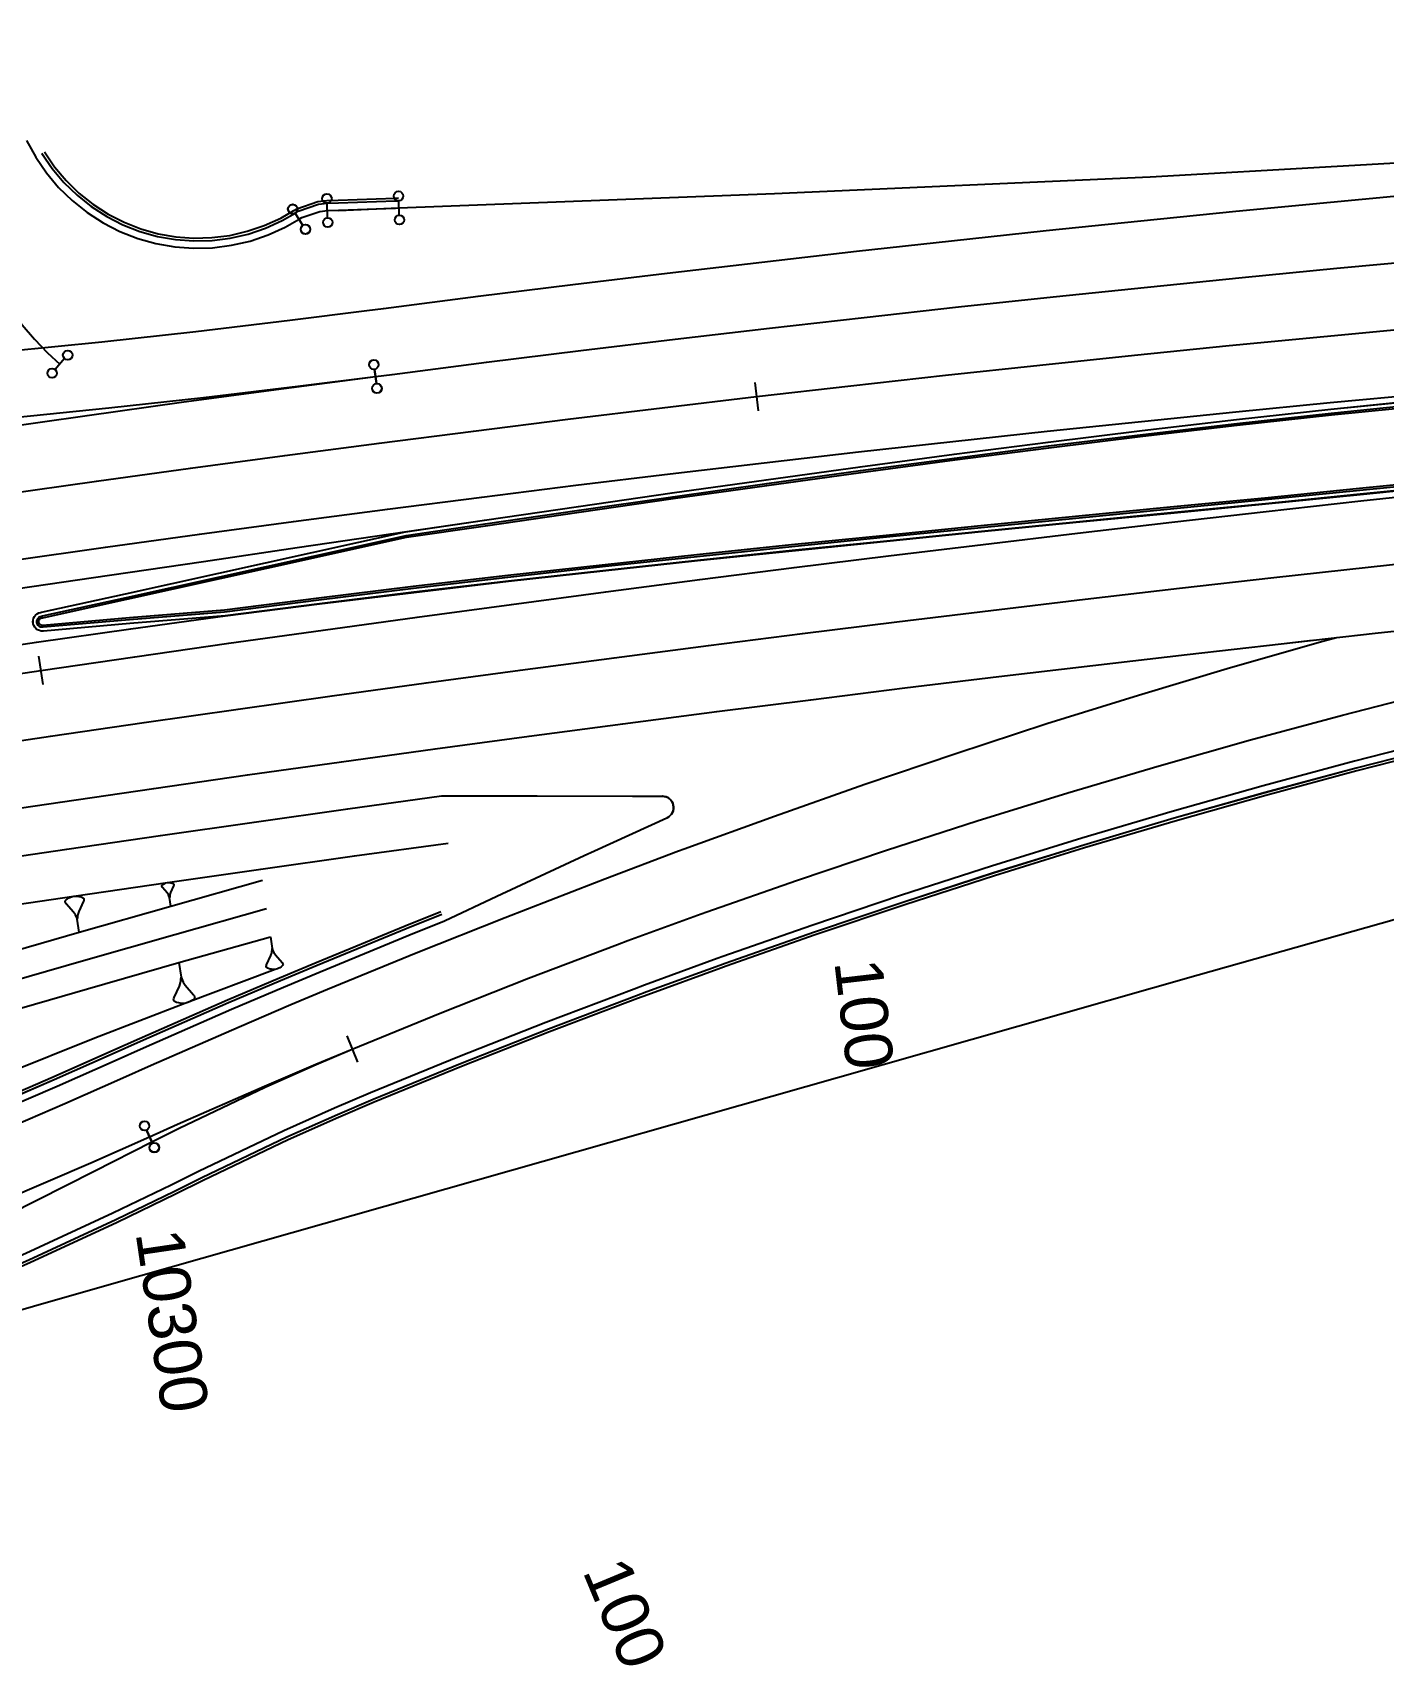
# Model space of a CAD drawing. Extents: x 389565 to 391267, y 804651 to 804848.
# Drawn here: x 390912 to 390983.1, y 804710.4 to 804796.4 of the extents above; entities that cross this region are included whole.
import ezdxf
from ezdxf.enums import TextEntityAlignment as Align

# ---------------------------------------------------------------- set-up
doc = ezdxf.new("R2010")
doc.units = 0
doc.layers.get('0').update_dxf_attribs({"linetype": 'CONTINUOUS'})
doc.styles.add('ARIAL', font='ARIAL.FON')

msp = doc.modelspace()

# ---------------------------------------------------------------- linework, layer by layer
at = {"color": 1}
for p, q in [((390927.5471, 804786.6479), (390927.52, 804787.4073)), ((390931.3135, 804786.7823), (390931.2865, 804787.5417)), ((390926.2489, 804786.2495), (390925.8454, 804786.8933)), ((390925.8454, 804786.8933), (390926.2489, 804786.2495)), ((390913.7155, 804779.2363), (390913.2208, 804778.6596)), ((390930.1116, 804777.9203), (390930.0138, 804778.6738)), ((390930.0138, 804778.6738), (390930.1116, 804777.9203)), ((390918.331, 804737.9565), (390918.0191, 804738.6493)), ((390918.0191, 804738.6493), (390918.331, 804737.9565))]:
    msp.add_line(p, q, dxfattribs=at)
at = {"color": 3}
for p, q in [((390950.017, 804777.9816), (390950.1904, 804776.4917)), ((390912.3482, 804763.5761), (390912.5666, 804762.0921)), ((390928.5504, 804743.6112), (390929.1262, 804742.2262))]:
    msp.add_line(p, q, dxfattribs=at)
at = {"color": 7}
for p, q in [((390918.8204, 804751.4912), (390918.8295, 804751.5188)), ((390918.8222, 804751.4784), (390918.8204, 804751.4912)), ((390918.8406, 804751.4417), (390918.8222, 804751.4784)), ((390918.8295, 804751.5188), (390918.8405, 804751.5335)), ((390918.8405, 804751.5335), (390918.8515, 804751.5482)), ((390918.8572, 804751.4179), (390918.8406, 804751.4417)), ((390918.8515, 804751.5482), (390918.8863, 804751.5794)), ((390919.1091, 804751.1265), (390918.8572, 804751.4179)), ((390918.8863, 804751.5794), (390918.9468, 804751.6144)), ((390918.9468, 804751.6144), (390918.9835, 804751.6328)), ((390918.9835, 804751.6328), (390919.033, 804751.6531)), ((390919.033, 804751.6531), (390919.1211, 804751.6789)), ((390919.1211, 804751.6789), (390919.2128, 804751.6791)), ((390919.2128, 804751.6791), (390919.2661, 804751.6737)), ((390919.2889, 804751.1524), (390919.2524, 804751.0423)), ((390919.2661, 804751.6737), (390919.3065, 804751.6664)), ((390919.448, 804751.5033), (390919.2889, 804751.1524)), ((390919.3065, 804751.6664), (390919.3744, 804751.65)), ((390919.3744, 804751.65), (390919.4166, 804751.6298)), ((390919.4166, 804751.6298), (390919.4313, 804751.6189)), ((390919.4313, 804751.6189), (390919.446, 804751.6079)), ((390919.446, 804751.6079), (390919.4626, 804751.584)), ((390919.4572, 804751.5308), (390919.448, 804751.5033)), ((390919.4645, 804751.5712), (390919.4572, 804751.5308)), ((390919.4626, 804751.584), (390919.4645, 804751.5712)), ((390913.7461, 804750.6741), (390913.7599, 804750.7162)), ((390913.749, 804750.6545), (390913.7461, 804750.6741)), ((390913.7773, 804750.5985), (390913.749, 804750.6545)), ((390913.7599, 804750.7162), (390913.7767, 804750.7387)), ((390913.7767, 804750.7387), (390913.7934, 804750.7612)), ((390913.8026, 804750.5622), (390913.7773, 804750.5985)), ((390913.7934, 804750.7612), (390913.8465, 804750.8091)), ((390914.1886, 804750.1181), (390913.8026, 804750.5622)), ((390913.8465, 804750.8091), (390913.9387, 804750.8627)), ((390913.9387, 804750.8627), (390913.9947, 804750.891)), ((390913.9947, 804750.891), (390914.0703, 804750.9221)), ((390914.0703, 804750.9221), (390914.2047, 804750.962)), ((390914.2047, 804750.962), (390914.3448, 804750.9626)), ((390914.3448, 804750.9626), (390914.4262, 804750.9545)), ((390914.4262, 804750.9545), (390914.4879, 804750.9435)), ((390914.7048, 804750.6949), (390914.4632, 804750.1585)), ((390914.4879, 804750.9435), (390914.5917, 804750.9187)), ((390914.5917, 804750.9187), (390914.6563, 804750.8882)), ((390914.6563, 804750.8882), (390914.6788, 804750.8715)), ((390914.6788, 804750.8715), (390914.7013, 804750.8547)), ((390914.7013, 804750.8547), (390914.7267, 804750.8184)), ((390914.7186, 804750.7371), (390914.7048, 804750.6949)), ((390914.7296, 804750.7988), (390914.7186, 804750.7371)), ((390914.7267, 804750.8184), (390914.7296, 804750.7988)), ((390919.1753, 804751.0311), (390919.1091, 804751.1265)), ((390919.1956, 804750.9816), (390919.1753, 804751.0311)), ((390919.2159, 804750.9321), (390919.1956, 804750.9816)), ((390919.2361, 804750.8826), (390919.2159, 804750.9321)), ((390919.2416, 804750.9358), (390919.2361, 804750.8826)), ((390919.3011, 804750.433), (390919.2361, 804750.8826)), ((390919.247, 804750.989), (390919.2416, 804750.9358)), ((390919.2524, 804751.0423), (390919.247, 804750.989)), ((390914.2901, 804749.9727), (390914.1886, 804750.1181)), ((390914.3213, 804749.8971), (390914.2901, 804749.9727)), ((390914.3525, 804749.8216), (390914.3213, 804749.8971)), ((390914.3836, 804749.746), (390914.3525, 804749.8216)), ((390914.3917, 804749.8274), (390914.3836, 804749.746)), ((390914.4846, 804749.0596), (390914.3836, 804749.746)), ((390914.3997, 804749.9087), (390914.3917, 804749.8274)), ((390914.4078, 804749.99), (390914.3997, 804749.9087)), ((390914.4632, 804750.1585), (390914.4078, 804749.99)), ((390924.5441, 804748.8237), (390924.6318, 804748.2051)), ((390924.3381, 804747.3522), (390924.5582, 804747.8341)), ((390924.5582, 804747.8341), (390924.6088, 804747.9855)), ((390924.6088, 804747.9855), (390924.6165, 804748.0587)), ((390924.6165, 804748.0587), (390924.6241, 804748.1319)), ((390924.6241, 804748.1319), (390924.6318, 804748.2051)), ((390924.6318, 804748.2051), (390924.6595, 804748.1369)), ((390924.6595, 804748.1369), (390924.6872, 804748.0687)), ((390924.6872, 804748.0687), (390924.7149, 804748.0006)), ((390924.7149, 804748.0006), (390924.8056, 804747.8692)), ((390924.8056, 804747.8692), (390925.1511, 804747.4674)), ((390919.7301, 804747.4638), (390919.842, 804746.6894)), ((390924.3152, 804747.2588), (390924.3254, 804747.3143)), ((390924.3177, 804747.2411), (390924.3152, 804747.2588)), ((390924.3404, 804747.2083), (390924.3177, 804747.2411)), ((390924.3254, 804747.3143), (390924.3381, 804747.3522)), ((390924.3606, 804747.1931), (390924.3404, 804747.2083)), ((390924.3808, 804747.1779), (390924.3606, 804747.1931)), ((390924.4388, 804747.1501), (390924.3808, 804747.1779)), ((390924.5322, 804747.1273), (390924.4388, 804747.1501)), ((390924.5877, 804747.1171), (390924.5322, 804747.1273)), ((390924.6609, 804747.1095), (390924.5877, 804747.1171)), ((390924.7872, 804747.1093), (390924.6609, 804747.1095)), ((390924.9084, 804747.1446), (390924.7872, 804747.1093)), ((390924.9766, 804747.1723), (390924.9084, 804747.1446)), ((390925.0271, 804747.1974), (390924.9766, 804747.1723)), ((390925.1104, 804747.2453), (390925.0271, 804747.1974)), ((390925.1584, 804747.2882), (390925.1104, 804747.2453)), ((390925.1511, 804747.4674), (390925.1737, 804747.4346)), ((390925.1736, 804747.3084), (390925.1584, 804747.2882)), ((390925.1888, 804747.3286), (390925.1736, 804747.3084)), ((390925.1737, 804747.4346), (390925.1989, 804747.3841)), ((390925.2014, 804747.3664), (390925.1888, 804747.3286)), ((390925.1989, 804747.3841), (390925.2014, 804747.3664)), ((390919.4769, 804745.6202), (390919.751, 804746.2245)), ((390919.751, 804746.2245), (390919.814, 804746.4143)), ((390919.814, 804746.4143), (390919.8233, 804746.506)), ((390919.8233, 804746.506), (390919.8327, 804746.5977)), ((390919.8327, 804746.5977), (390919.842, 804746.6894)), ((390919.842, 804746.6894), (390919.8769, 804746.6041)), ((390919.8769, 804746.6041), (390919.9118, 804746.5188)), ((390919.9118, 804746.5188), (390919.9467, 804746.4335)), ((390919.9467, 804746.4335), (390920.0608, 804746.2693)), ((390920.0608, 804746.2693), (390920.4948, 804745.7672)), ((390919.4487, 804745.5031), (390919.4612, 804745.5727)), ((390919.4519, 804745.481), (390919.4487, 804745.5031)), ((390919.4804, 804745.44), (390919.4519, 804745.481)), ((390919.4612, 804745.5727), (390919.4769, 804745.6202)), ((390919.5057, 804745.421), (390919.4804, 804745.44)), ((390919.531, 804745.4021), (390919.5057, 804745.421)), ((390919.6038, 804745.3674), (390919.531, 804745.4021)), ((390919.7208, 804745.3392), (390919.6038, 804745.3674)), ((390919.7904, 804745.3266), (390919.7208, 804745.3392)), ((390919.8821, 804745.3173), (390919.7904, 804745.3266)), ((390920.0402, 804745.3176), (390919.8821, 804745.3173)), ((390920.1919, 804745.3621), (390920.0402, 804745.3176)), ((390920.2772, 804745.397), (390920.1919, 804745.3621)), ((390920.3404, 804745.4287), (390920.2772, 804745.397)), ((390920.4446, 804745.4889), (390920.3404, 804745.4287)), ((390920.5046, 804745.5428), (390920.4446, 804745.4889)), ((390920.4948, 804745.7672), (390920.5233, 804745.7262)), ((390920.5235, 804745.5681), (390920.5046, 804745.5428)), ((390920.5233, 804745.7262), (390920.555, 804745.663)), ((390920.5425, 804745.5934), (390920.5235, 804745.5681)), ((390920.5582, 804745.6409), (390920.5425, 804745.5934)), ((390920.555, 804745.663), (390920.5582, 804745.6409))]:
    msp.add_line(p, q, dxfattribs=at)
at = {"color": 3, "linetype": 'CONTINUOUS'}
for points in [[(390904.333, 804796.385), (390904.832, 804795.5185), (390905.2826, 804794.626), (390905.6835, 804793.71), (390905.6851, 804793.7059), (390906.0588, 804792.7831), (390906.4342, 804791.8562), (390906.8096, 804790.9293), (390907.1849, 804790.0024), (390907.5603, 804789.0756), (390907.9356, 804788.1487), (390908.311, 804787.2218), (390908.6864, 804786.2949), (390909.0617, 804785.3681), (390909.3312, 804784.7027), (390909.4395, 804784.4422), (390909.8626, 804783.5363), (390910.3451, 804782.6606), (390910.8755, 804781.8325), (390910.8848, 804781.819), (390911.4795, 804781.0152), (390912.1263, 804780.2528), (390912.8225, 804779.5352), (390913.4681, 804778.948)], [(390911.7201, 804790.7178), (390912.1971, 804789.8394), (390912.7594, 804789.0129), (390913.4013, 804788.2468), (390914.1166, 804787.5485), (390914.898, 804786.9251), (390915.7377, 804786.3829), (390916.6274, 804785.9272), (390917.5581, 804785.5626), (390918.5205, 804785.2927), (390919.5051, 804785.1202), (390920.502, 804785.047), (390921.5013, 804785.0736), (390922.4928, 804785.1998), (390923.4669, 804785.4244), (390924.4136, 804785.7451), (390925.3236, 804786.1587), (390926.0471, 804786.5714), (390926.1909, 804786.656), (390927.1301, 804786.9858), (390927.5336, 804787.0276), (390928.1272, 804787.0488), (390929.1266, 804787.0844), (390930.1259, 804787.1201), (390931.1253, 804787.1558), (390931.3, 804787.162)], [(390900, 804775.1684), (390901.1093, 804775.2532), (390906.0914, 804775.676), (390911.0698, 804776.1402), (390916.0441, 804776.6459), (390921.0141, 804777.193), (390925.9793, 804777.7816), (390930.0627, 804778.2971), (390930.9396, 804778.4106), (390935.8995, 804779.0426), (390940.8614, 804779.6582), (390945.8254, 804780.2573), (390950.7913, 804780.8399), (390955.7592, 804781.4059), (390960.7289, 804781.9555), (390965.7004, 804782.4884), (390970.6737, 804783.0049), (390975.6486, 804783.5048), (390980.6252, 804783.9882), (390985.6033, 804784.455), (390990.583, 804784.9053), (390995.5642, 804785.339), (391000, 804785.7103)], [(390900, 804770.5479), (390900.5444, 804770.6306), (390905.4901, 804771.3655), (390910.4382, 804772.0839), (390915.3887, 804772.7858), (390920.3415, 804773.4712), (390925.2965, 804774.1401), (390930.2538, 804774.7925), (390935.2132, 804775.4283), (390940.1747, 804776.0477), (390945.1382, 804776.6504), (390950.1037, 804777.2366), (390955.0712, 804777.8063), (390960.0405, 804778.3594), (390965.0116, 804778.8959), (390969.9845, 804779.4159), (390974.9591, 804779.9193), (390979.9353, 804780.4061), (390984.9132, 804780.8763), (390989.8925, 804781.3299), (390994.8734, 804781.7669), (390999.8557, 804782.1873), (391000, 804782.199)], [(390900, 804760.9568), (390902.5678, 804761.352), (390907.5116, 804762.0995), (390912.4574, 804762.8341), (390917.405, 804763.5556), (390922.3546, 804764.2641), (390927.306, 804764.9596), (390932.2592, 804765.642), (390937.2142, 804766.3114), (390942.1709, 804766.9678), (390947.1294, 804767.6111), (390952.0895, 804768.2413), (390957.0512, 804768.8585), (390962.0146, 804769.4627), (390966.9795, 804770.0538), (390971.946, 804770.6318), (390976.914, 804771.1967), (390981.8834, 804771.7486), (390986.8543, 804772.2874), (390991.8266, 804772.8131), (390996.8003, 804773.3257), (391000, 804773.647)], [(390912.5975, 804764.9021), (390912.5845, 804764.9011), (390912.4847, 804764.9047), (390912.3876, 804764.928), (390912.2971, 804764.9701), (390912.2168, 804765.0294), (390912.1498, 804765.1035), (390912.0989, 804765.1894), (390912.0661, 804765.2836), (390912.0527, 804765.3826), (390912.0592, 804765.4822), (390912.0853, 804765.5785), (390912.1301, 804765.6678), (390912.1917, 804765.7463), (390912.2677, 804765.8111), (390912.355, 804765.8595), (390912.4456, 804765.8885)], [(390900, 804730.7349), (390901.2247, 804731.2006), (390905.8723, 804733.0444), (390910.4931, 804734.9544), (390915.0861, 804736.9301), (390918.1751, 804738.3029), (390919.6534, 804738.9649), (390924.2335, 804740.9705), (390926.9332, 804742.1209), (390928.8383, 804742.9187), (390933.4671, 804744.8092), (390938.1191, 804746.6417), (390942.7937, 804748.4158), (390943.34, 804748.6188), (390947.1979, 804750.0266), (390947.4902, 804750.1314), (390952.2077, 804751.7882), (390956.9455, 804753.3859), (390961.7029, 804754.9242), (390966.4792, 804756.403), (390971.2736, 804757.8219), (390976.0854, 804759.1808), (390980.9138, 804760.4794), (390985.758, 804761.7176)], [(390945.3849, 804755.0734), (390945.4037, 804755.0822), (390945.4895, 804755.1335), (390945.5655, 804755.1983), (390945.6297, 804755.2748), (390945.6804, 804755.3609), (390945.716, 804755.4542), (390945.7357, 804755.5521), (390945.7389, 804755.6519), (390945.7255, 804755.7509), (390945.6958, 804755.8463), (390945.6507, 804755.9354), (390945.5915, 804756.0158), (390945.5197, 804756.0853), (390945.4374, 804756.1419), (390945.3469, 804756.1841), (390945.2506, 804756.2107), (390945.1512, 804756.2209), (390945.142, 804756.221)]]:
    msp.add_lwpolyline(points, dxfattribs=at)
at = {"color": 1, "linetype": 'CONTINUOUS'}
for points in [[(390912.5216, 804790.0372), (390913.0625, 804789.2421), (390913.68, 804788.5051), (390914.3681, 804787.8333), (390915.1198, 804787.2336), (390915.9276, 804786.712), (390916.7835, 804786.2736), (390917.6788, 804785.9229), (390918.6047, 804785.6632), (390919.5519, 804785.4974), (390920.5109, 804785.4269), (390921.4722, 804785.4525), (390922.4261, 804785.5739), (390923.3631, 804785.79), (390924.2738, 804786.0985), (390925.1493, 804786.4964), (390925.8453, 804786.8933), (390926.0073, 804786.9887), (390927.0654, 804787.3602), (390927.52, 804787.4074), (390928.1136, 804787.4285), (390929.113, 804787.4642), (390930.1124, 804787.4999), (390931.1117, 804787.5355), (390931.2864, 804787.5418)], [(390986.8209, 804772.6001), (390981.845, 804772.099), (390976.868, 804771.6059), (390971.8902, 804771.1171), (390966.9118, 804770.6291), (390961.9333, 804770.1385), (390956.9549, 804769.6417), (390951.9771, 804769.1353), (390947.0004, 804768.6157), (390942.0252, 804768.0796), (390937.0521, 804767.5233), (390932.0817, 804766.9434), (390927.1144, 804766.3366), (390922.1511, 804765.6992), (390917.1531, 804765.3), (390912.5974, 804764.9031), (390912.5844, 804764.9021), (390912.4848, 804764.9057), (390912.3879, 804764.9289), (390912.2976, 804764.971), (390912.2175, 804765.0302), (390912.1506, 804765.1041), (390912.0998, 804765.1898), (390912.0671, 804765.2839), (390912.0537, 804765.3826), (390912.0601, 804765.482), (390912.0862, 804765.5782), (390912.1309, 804765.6672), (390912.1924, 804765.7456), (390912.2682, 804765.8103), (390912.3554, 804765.8585), (390912.4458, 804765.8876), (390912.5071, 804765.901), (390916.9261, 804766.8706), (390921.8313, 804767.9549), (390926.7379, 804769.0435), (390931.6465, 804770.1327), (390935.806, 804770.743), (390940.7395, 804771.461), (390945.6748, 804772.1695), (390950.6125, 804772.8651), (390955.5528, 804773.5443), (390960.496, 804774.2036), (390965.4426, 804774.8395), (390970.3927, 804775.4484), (390975.3464, 804776.0268), (390980.304, 804776.5712), (390985.2656, 804777.0781)], [(390986.4537, 804758.9229), (390981.6444, 804757.6936), (390976.8508, 804756.4043), (390972.0737, 804755.0552), (390967.3138, 804753.6465), (390962.5719, 804752.1784), (390957.8487, 804750.6512), (390953.145, 804749.065), (390948.4614, 804747.4202), (390948.1713, 804747.3161), (390944.3412, 804745.9184), (390943.7988, 804745.7169), (390939.1579, 804743.9555), (390934.5393, 804742.1362), (390929.9451, 804740.2599), (390928.0599, 804739.4592), (390925.4034, 804738.2746), (390920.9289, 804736.1364), (390919.4872, 804735.4206), (390916.4138, 804733.932), (390911.8274, 804731.8154), (390907.2089, 804729.772), (390902.573, 804727.7685), (390900, 804726.6608)], [(390933.5434, 804756.2292), (390938.562, 804756.2345), (390943.5789, 804756.2263), (390945.142, 804756.221), (390945.1512, 804756.2209), (390945.2506, 804756.2107), (390945.3469, 804756.1841), (390945.4374, 804756.1419), (390945.5197, 804756.0853), (390945.5915, 804756.0158), (390945.6507, 804755.9354), (390945.6958, 804755.8463), (390945.7255, 804755.7509), (390945.7389, 804755.6519), (390945.7357, 804755.5521), (390945.716, 804755.4542), (390945.6804, 804755.3609), (390945.6297, 804755.2748), (390945.5655, 804755.1983), (390945.4895, 804755.1335), (390945.4037, 804755.0822), (390945.3849, 804755.0734)], [(390933.7014, 804749.6562), (390936.4482, 804750.9625), (390941.0474, 804753.1051), (390941.5853, 804753.3519), (390945.3849, 804755.0734), (390945.4037, 804755.0822), (390945.4895, 804755.1335), (390945.5655, 804755.1983), (390945.6297, 804755.2748), (390945.6804, 804755.3609), (390945.716, 804755.4542), (390945.7357, 804755.5521), (390945.7389, 804755.6519), (390945.7255, 804755.7509), (390945.6958, 804755.8463), (390945.6507, 804755.9354), (390945.5915, 804756.0158), (390945.5197, 804756.0853), (390945.4374, 804756.1419), (390945.3469, 804756.1841), (390945.2506, 804756.2107), (390945.1512, 804756.2209), (390945.142, 804756.221)], [(390900, 804748.8155), (390904.3776, 804749.4892), (390909.2901, 804750.2321), (390914.2047, 804750.962), (390919.1211, 804751.6789), (390924.0394, 804752.3829), (390928.9595, 804753.074), (390933.8814, 804753.7522)], [(390900, 804735.857), (390904.078, 804737.4748), (390908.6357, 804739.3587), (390913.166, 804741.3075), (390916.2127, 804742.6616), (390917.7087, 804743.3314), (390922.3435, 804745.361), (390925.0755, 804746.5252), (390927.0033, 804747.3325), (390931.6843, 804749.2535), (390933.5617, 804750.0096)], [(390900, 804741.8065), (390900.5278, 804741.9005), (390905.3203, 804743.3099), (390910.1182, 804744.7069), (390914.9214, 804746.0916), (390919.7301, 804747.4638), (390924.5441, 804748.8237)]]:
    msp.add_lwpolyline(points, dxfattribs=at)
at = {"color": 7, "linetype": 'CONTINUOUS'}
for points in [[(390912.5224, 804790.0377), (390913.0633, 804789.2427), (390913.6808, 804788.5057), (390914.3688, 804787.8341), (390915.1204, 804787.2345), (390915.9281, 804786.7129), (390916.7839, 804786.2745), (390917.6792, 804785.9238), (390918.6049, 804785.6642), (390919.552, 804785.4984), (390920.5109, 804785.4279), (390921.4721, 804785.4535), (390922.4259, 804785.5749), (390923.3628, 804785.7909), (390924.2735, 804786.0994), (390925.1488, 804786.4973), (390925.8448, 804786.8942), (390926.0068, 804786.9896), (390927.0652, 804787.3612), (390927.52, 804787.4084), (390928.1136, 804787.4295), (390929.113, 804787.4652), (390930.1123, 804787.5009), (390931.1117, 804787.5365), (390931.2864, 804787.5428)], [(390912.6505, 804790.1158), (390913.1829, 804789.3332), (390913.7908, 804788.6077), (390914.4681, 804787.9465), (390915.208, 804787.3562), (390916.0031, 804786.8428), (390916.8455, 804786.4113), (390917.7268, 804786.066), (390918.6382, 804785.8105), (390919.5705, 804785.6472), (390920.5144, 804785.5778), (390921.4606, 804785.603), (390922.3995, 804785.7225), (390923.3218, 804785.9352), (390924.2183, 804786.2389), (390925.08, 804786.6306), (390925.7651, 804787.0213), (390925.9343, 804787.1209), (390927.0397, 804787.509), (390927.5146, 804787.5583), (390928.1083, 804787.5794), (390929.1076, 804787.6151), (390930.107, 804787.6508), (390931.1064, 804787.6864), (390931.2811, 804787.6927)], [(390900, 804778.6786), (390900.8279, 804778.7419), (390905.781, 804779.1622), (390910.7303, 804779.6237), (390915.6756, 804780.1264), (390920.6166, 804780.6704), (390925.5529, 804781.2555), (390929.6124, 804781.768), (390930.4914, 804781.8817), (390935.4628, 804782.5153), (390940.4363, 804783.1323), (390945.4118, 804783.7328), (390950.3893, 804784.3167), (390955.3687, 804784.8841), (390960.35, 804785.4349), (390965.3331, 804785.9691), (390970.3179, 804786.4868), (390975.3045, 804786.9879), (390980.2926, 804787.4724), (390985.2824, 804787.9403), (390990.2736, 804788.3916), (390995.2664, 804788.8263), (391000, 804789.2226)], [(390900, 804775.1684), (390901.1093, 804775.2532), (390906.0914, 804775.676), (390911.0698, 804776.1402), (390916.0441, 804776.6459), (390921.0141, 804777.193), (390925.9793, 804777.7816), (390930.0627, 804778.2971), (390930.9396, 804778.4106), (390935.8995, 804779.0426), (390940.8614, 804779.6582), (390945.8254, 804780.2573), (390950.7913, 804780.8399), (390955.7592, 804781.4059), (390960.7289, 804781.9555), (390965.7004, 804782.4884), (390970.6737, 804783.0049), (390975.6486, 804783.5048), (390980.6252, 804783.9882), (390985.6033, 804784.455), (390990.583, 804784.9053), (390995.5642, 804785.339), (391000, 804785.7103)], [(390900, 804770.5479), (390900.5444, 804770.6306), (390905.4901, 804771.3655), (390910.4382, 804772.0839), (390915.3887, 804772.7858), (390920.3415, 804773.4712), (390925.2965, 804774.1401), (390930.2538, 804774.7925), (390935.2132, 804775.4283), (390940.1747, 804776.0477), (390945.1382, 804776.6504), (390950.1037, 804777.2366), (390955.0712, 804777.8063), (390960.0405, 804778.3594), (390965.0116, 804778.8959), (390969.9845, 804779.4159), (390974.9591, 804779.9193), (390979.9353, 804780.4061), (390984.9132, 804780.8763), (390989.8925, 804781.3299), (390994.8734, 804781.7669), (390999.8557, 804782.1873), (391000, 804782.199)], [(390900, 804767.0077), (390901.0646, 804767.1695), (390905.9987, 804767.9027), (390910.9353, 804768.6194), (390915.8742, 804769.3197), (390920.8155, 804770.0035), (390925.759, 804770.6708), (390930.7047, 804771.3217), (390935.6525, 804771.956), (390940.6024, 804772.5739), (390945.5544, 804773.1752), (390950.5083, 804773.7601), (390955.4641, 804774.3284), (390960.4219, 804774.8803), (390965.3814, 804775.4155), (390970.3427, 804775.9343), (390975.3056, 804776.4365), (390980.2703, 804776.9222), (390985.2365, 804777.3913), (390990.2043, 804777.8438), (390995.1735, 804778.2798), (391000, 804778.6871)], [(390900, 804774.088), (390900.0242, 804774.0917), (390904.9814, 804774.8283), (390909.9411, 804775.5484), (390914.9031, 804776.252), (390919.8675, 804776.939), (390924.8341, 804777.6094), (390929.8029, 804778.2633)], [(390986.8006, 804772.799), (390981.8251, 804772.2981), (390976.8484, 804771.8049), (390971.8707, 804771.3161), (390966.8923, 804770.8282), (390961.9135, 804770.3375), (390956.9348, 804769.8407), (390951.9566, 804769.3342), (390946.9793, 804768.8146), (390942.0034, 804768.2784), (390937.0294, 804767.722), (390932.0579, 804767.142), (390927.0896, 804766.535), (390922.1304, 804765.8981), (390917.1364, 804765.4993), (390912.582, 804765.1025), (390912.5716, 804765.1017), (390912.5119, 804765.1038), (390912.4538, 804765.1178), (390912.3997, 804765.143), (390912.3517, 804765.1784), (390912.3117, 804765.2227), (390912.2812, 804765.2741), (390912.2616, 804765.3304), (390912.2536, 804765.3896), (390912.2574, 804765.4492), (390912.2731, 804765.5068), (390912.2998, 804765.5602), (390912.3367, 804765.6071), (390912.3821, 804765.6459), (390912.4343, 804765.6748), (390912.4959, 804765.6939), (390912.5498, 804765.7056), (390916.9692, 804766.6753), (390921.8746, 804767.7596), (390926.7813, 804768.8482), (390931.6821, 804769.9359), (390935.8349, 804770.5451), (390940.7681, 804771.263), (390945.703, 804771.9715), (390950.64, 804772.6671), (390955.5796, 804773.3462), (390960.522, 804774.0053), (390965.4676, 804774.641), (390970.4165, 804775.2498), (390975.3689, 804775.828), (390980.3251, 804776.3723), (390985.2851, 804776.8791)], [(390986.7905, 804772.8985), (390981.8152, 804772.3976), (390976.8386, 804771.9044), (390971.8609, 804771.4156), (390966.8825, 804770.9277), (390961.9037, 804770.437), (390956.9248, 804769.9402), (390951.9463, 804769.4337), (390946.9687, 804768.9141), (390941.9925, 804768.3778), (390937.0181, 804767.8213), (390932.0461, 804767.2413), (390927.0771, 804766.6342), (390922.1201, 804765.9976), (390917.1281, 804765.599), (390912.5742, 804765.2022), (390912.5651, 804765.2015), (390912.5254, 804765.2029), (390912.4868, 804765.2122), (390912.4508, 804765.229), (390912.4188, 804765.2525), (390912.3922, 804765.282), (390912.3719, 804765.3162), (390912.3588, 804765.3537), (390912.3535, 804765.3931), (390912.3561, 804765.4328), (390912.3665, 804765.4711), (390912.3843, 804765.5066), (390912.4088, 804765.5379), (390912.4391, 804765.5637), (390912.4738, 804765.5829), (390912.521, 804765.5971), (390912.5712, 804765.6079), (390916.9907, 804766.5776), (390921.8962, 804767.662), (390926.8029, 804768.7506), (390931.6999, 804769.8375), (390935.8494, 804770.4462), (390940.7824, 804771.1641), (390945.7171, 804771.8725), (390950.6538, 804772.568), (390955.593, 804773.2471), (390960.535, 804773.9062), (390965.48, 804774.5418), (390970.4284, 804775.1505), (390975.3802, 804775.7287), (390980.3357, 804776.2729), (390985.2948, 804776.7796)], [(390900, 804760.9568), (390902.5678, 804761.352), (390907.5116, 804762.0995), (390912.4574, 804762.8341), (390917.405, 804763.5556), (390922.3546, 804764.2641), (390927.306, 804764.9596), (390932.2592, 804765.642), (390937.2142, 804766.3114), (390942.1709, 804766.9678), (390947.1294, 804767.6111), (390952.0895, 804768.2413), (390957.0512, 804768.8585), (390962.0146, 804769.4627), (390966.9795, 804770.0538), (390971.946, 804770.6318), (390976.914, 804771.1967), (390981.8834, 804771.7486), (390986.8543, 804772.2874), (390991.8266, 804772.8131), (390996.8003, 804773.3257), (391000, 804773.647)], [(390900, 804757.4156), (390903.0957, 804757.892), (390908.0304, 804758.6382), (390912.967, 804759.3714), (390917.9056, 804760.0916), (390922.846, 804760.7988), (390927.7883, 804761.4929), (390932.7323, 804762.1741), (390937.6782, 804762.8423), (390942.6258, 804763.4974), (390947.5751, 804764.1396), (390952.5261, 804764.7687), (390957.4787, 804765.3847), (390962.4329, 804765.9878), (390967.3887, 804766.5778), (390972.346, 804767.1547), (390977.3049, 804767.7186), (390982.2652, 804768.2695), (390987.2269, 804768.8073), (390992.19, 804769.332), (390997.1545, 804769.8437), (391000, 804770.1294)], [(390972.7461, 804763.6776), (390977.6958, 804764.2405), (390982.6469, 804764.7903), (390987.5995, 804765.3271), (390992.5534, 804765.8509), (390997.5088, 804766.3616), (391000, 804766.6118)], [(390928.8383, 804742.9187), (390933.4671, 804744.8092), (390938.1191, 804746.6418), (390942.7937, 804748.4159), (390943.34, 804748.6189), (390947.1979, 804750.0267), (390947.4901, 804750.1315), (390952.2076, 804751.7882), (390956.9455, 804753.3859), (390961.7029, 804754.9242), (390966.4792, 804756.4029), (390971.2736, 804757.8219), (390976.0854, 804759.1807), (390980.9138, 804760.4794), (390985.758, 804761.7176), (390990.6173, 804762.8951), (390994.5538, 804763.802), (390995.4908, 804764.0129), (391000, 804765.0279)], [(390900, 804734.3725), (390904.596, 804736.1958), (390909.1719, 804738.0872), (390913.7203, 804740.0437), (390916.7792, 804741.4032), (390918.2701, 804742.0708), (390922.8891, 804744.0935), (390925.6118, 804745.2536), (390927.5331, 804746.0582), (390932.1981, 804747.9727), (390936.881, 804749.8433), (390941.5826, 804751.6682), (390942.1318, 804751.8778), (390946.0094, 804753.3363), (390946.303, 804753.4452), (390951.0428, 804755.1724), (390955.8022, 804756.8477), (390960.5812, 804758.4688), (390965.3799, 804760.0338), (390970.1984, 804761.5403), (390975.0364, 804762.9862), (390979.8936, 804764.3692), (390980.6004, 804764.5647)], [(390900, 804753.8744), (390903.6235, 804754.4321), (390908.5491, 804755.1768), (390913.4766, 804755.9087), (390918.4061, 804756.6275), (390923.3374, 804757.3334), (390928.2705, 804758.0263), (390933.2055, 804758.7063), (390938.1422, 804759.3732), (390943.0807, 804760.0271), (390948.0209, 804760.6681), (390952.9627, 804761.296), (390957.9062, 804761.9109), (390962.8513, 804762.5129), (390967.7979, 804763.1018), (390972.7461, 804763.6776), (390977.6958, 804764.2405), (390979.346, 804764.4252)], [(390986.454, 804758.9219), (390981.6446, 804757.6927), (390976.851, 804756.4034), (390972.0739, 804755.0543), (390967.3141, 804753.6456), (390962.5722, 804752.1775), (390957.849, 804750.6502), (390953.1453, 804749.0641), (390948.4618, 804747.4192), (390948.1716, 804747.3152), (390944.3415, 804745.9175), (390943.7992, 804745.716), (390939.1582, 804743.9546), (390934.5397, 804742.1353), (390929.9455, 804740.259), (390928.0603, 804739.4583), (390925.4038, 804738.2736), (390920.9294, 804736.1355), (390919.4876, 804735.4197), (390916.4142, 804733.9311), (390911.8278, 804731.8145), (390907.2093, 804729.7711), (390902.5734, 804727.7675), (390900, 804726.6597)], [(390986.4902, 804758.7764), (390981.6827, 804757.5476), (390976.8909, 804756.2588), (390972.1156, 804754.9102), (390967.3575, 804753.502), (390962.6174, 804752.0345), (390957.896, 804750.5078), (390953.1941, 804748.9222), (390948.5124, 804747.278), (390948.2223, 804747.174), (390944.3937, 804745.7769), (390943.8515, 804745.5754), (390939.2123, 804743.8147), (390934.5955, 804741.9961), (390930.0036, 804740.1207), (390928.12, 804739.3207), (390925.4662, 804738.1372), (390920.9956, 804736.001), (390919.5539, 804735.2852), (390916.4786, 804733.7956), (390911.8896, 804731.6778), (390907.2694, 804729.6336), (390902.6328, 804727.6298), (390900, 804726.4964)], [(390900, 804744.8529), (390900.0675, 804744.865), (390904.8678, 804746.2756), (390909.6735, 804747.6738), (390914.4846, 804749.0596), (390919.3011, 804750.433), (390924.1229, 804751.794)], [(390900, 804743.3297), (390900.2977, 804743.3827), (390905.094, 804744.7927), (390909.8958, 804746.1903), (390914.703, 804747.5756), (390919.5156, 804748.9484), (390924.3335, 804750.3088)], [(390900, 804736.0195), (390904.0213, 804737.6148), (390908.577, 804739.4978), (390913.1053, 804741.4458), (390916.1507, 804742.7992), (390917.6472, 804743.4694), (390922.2838, 804745.4997), (390925.0168, 804746.6643), (390926.9454, 804747.4719), (390931.6281, 804749.3936), (390933.5062, 804750.15)], [(390900, 804735.8581), (390904.0776, 804737.4758), (390908.6353, 804739.3596), (390913.1656, 804741.3084), (390916.2123, 804742.6625), (390917.7083, 804743.3324), (390922.3431, 804745.3619), (390925.0751, 804746.5261), (390927.003, 804747.3334), (390931.6839, 804749.2544), (390933.5613, 804750.0105)], [(390924.7872, 804747.1093), (390920.0402, 804745.3176), (390915.3035, 804743.4955), (390910.5858, 804741.5863), (390905.8546, 804739.8074), (390901.1438, 804737.9325), (390900, 804737.7445)], [(390900, 804728.9092), (390901.7855, 804729.7573), (390906.3059, 804731.9738), (390910.8002, 804734.2262), (390915.2762, 804736.4968), (390918.2964, 804738.0334), (390919.7441, 804738.7612), (390924.2568, 804740.9164), (390926.9372, 804742.1114), (390928.8383, 804742.9187)], [(390900, 804730.7349), (390901.2247, 804731.2007), (390905.8724, 804733.0443), (390910.4931, 804734.9543), (390915.0862, 804736.9301), (390918.1751, 804738.3029), (390919.6534, 804738.9649), (390924.2335, 804740.9705), (390926.9332, 804742.1209), (390928.8383, 804742.9187)]]:
    msp.add_lwpolyline(points, dxfattribs=at)
at = {"color": 2, "linetype": 'CONTINUOUS'}
for points in [[(390928.1276, 804787.0375), (390931.3, 804787.162), (390951.048, 804787.916), (390970.8, 804788.808), (390990.479, 804789.922), (391000, 804790.5611)], [(390900, 804765.4904), (390901.2875, 804765.6861), (390906.2167, 804766.4186), (390911.1484, 804767.1346), (390916.0805, 804767.8475), (390921.0116, 804768.5684), (390925.9425, 804769.2937), (390930.8737, 804770.0201), (390935.8058, 804770.744), (390940.7393, 804771.462), (390945.6747, 804772.1705), (390950.6123, 804772.8661), (390955.5526, 804773.5453), (390960.4959, 804774.2046), (390965.4425, 804774.8405), (390970.3926, 804775.4493), (390975.3463, 804776.0278), (390980.3039, 804776.5722), (390985.2655, 804777.0791), (390990.231, 804777.545), (390995.1992, 804777.9809), (391000, 804778.386)], [(390986.821, 804772.5991), (390981.8451, 804772.0981), (390976.8681, 804771.6049), (390971.8903, 804771.1161), (390966.9119, 804770.6281), (390961.9334, 804770.1375), (390956.955, 804769.6407), (390951.9772, 804769.1343), (390947.0005, 804768.6147), (390942.0253, 804768.0786), (390937.0522, 804767.5223), (390932.0818, 804766.9424), (390927.1146, 804766.3356), (390922.1512, 804765.6982), (390917.1531, 804765.299), (390912.5975, 804764.9021), (390912.5845, 804764.9011), (390912.4847, 804764.9047), (390912.3876, 804764.928), (390912.2971, 804764.9701), (390912.2168, 804765.0294), (390912.1498, 804765.1035), (390912.0989, 804765.1894), (390912.0661, 804765.2836), (390912.0527, 804765.3826), (390912.0592, 804765.4822), (390912.0853, 804765.5785), (390912.1301, 804765.6678), (390912.1917, 804765.7463), (390912.2677, 804765.8111), (390912.355, 804765.8595), (390912.4456, 804765.8885), (390912.5069, 804765.9019), (390916.9259, 804766.8716), (390921.8311, 804767.9559), (390926.7377, 804769.0444), (390931.6464, 804770.1337), (390935.8058, 804770.744), (390940.7393, 804771.462), (390945.6747, 804772.1705), (390950.6123, 804772.8661), (390955.5526, 804773.5453), (390960.4959, 804774.2046), (390965.4425, 804774.8405), (390970.3926, 804775.4493), (390975.3463, 804776.0278), (390980.3039, 804776.5722), (390985.2655, 804777.0791)], [(390900, 804762.4745), (390902.3416, 804762.8348), (390907.2893, 804763.583), (390912.239, 804764.3181), (390917.1925, 804765.0268), (390922.1512, 804765.6982), (390927.1146, 804766.3356), (390932.0818, 804766.9424), (390937.0522, 804767.5223), (390942.0253, 804768.0786), (390947.0005, 804768.6147), (390951.9772, 804769.1343), (390956.955, 804769.6407), (390961.9334, 804770.1375), (390966.9119, 804770.6281), (390971.8903, 804771.1161), (390976.8681, 804771.6049), (390981.8451, 804772.0981), (390986.821, 804772.5991), (390991.7955, 804773.1115), (390996.7699, 804773.6242), (391000, 804773.9485)], [(390986.3619, 804759.2916), (390981.548, 804758.0612), (390976.7498, 804756.7707), (390971.9681, 804755.4203), (390967.2037, 804754.0102), (390962.4572, 804752.5407), (390957.7295, 804751.012), (390953.0213, 804749.4243), (390948.3333, 804747.7779), (390948.0429, 804747.6737), (390944.2091, 804746.2747), (390943.6662, 804746.073), (390939.0208, 804744.3099), (390934.3978, 804742.4889), (390929.798, 804740.6102), (390927.9088, 804739.8079), (390925.2452, 804738.6201), (390920.7612, 804736.4774), (390919.3193, 804735.7615), (390916.2507, 804734.2753), (390911.6709, 804732.1616), (390907.0567, 804730.1201), (390902.4225, 804728.1174), (390900, 804727.0745)], [(390900, 804751.345), (390904.0005, 804751.9606), (390908.9196, 804752.7045), (390913.8406, 804753.4353), (390918.7636, 804754.1532), (390923.6884, 804754.8582), (390928.615, 804755.5502), (390933.5434, 804756.2292)], [(391000, 804754.3527), (390993.26, 804752.4275), (390973.3259, 804746.7957), (390954.3623, 804741.3973), (390933.7607, 804735.5374), (390916.0584, 804730.506), (390900, 804725.9105)], [(390900, 804735.4482), (390904.2206, 804737.1226), (390908.7833, 804739.0086), (390913.3186, 804740.9595), (390916.3687, 804742.3151), (390917.8633, 804742.9843), (390922.4938, 804745.012), (390925.2231, 804746.175), (390927.1492, 804746.9816), (390931.8258, 804748.9008), (390933.7014, 804749.6562)]]:
    msp.add_lwpolyline(points, dxfattribs=at)
at = {"color": 1}
for centre, radius in [((390925.7127, 804787.1049), 0.2497), ((390925.7138, 804787.1031), 0.2477), ((390927.5111, 804787.6568), 0.2497), ((390931.2775, 804787.7912), 0.2497), ((390927.5559, 804786.4004), 0.2477), ((390931.3224, 804786.5348), 0.2477), ((390926.3816, 804786.0379), 0.2497), ((390926.3805, 804786.0396), 0.2477), ((390913.8768, 804779.4243), 0.2477), ((390913.0582, 804778.4701), 0.2497), ((390929.9817, 804778.9215), 0.2497), ((390929.9819, 804778.9195), 0.2477), ((390930.1437, 804777.6726), 0.2497), ((390930.1434, 804777.6746), 0.2477), ((390917.9166, 804738.8771), 0.2497), ((390917.9174, 804738.8752), 0.2477), ((390918.4335, 804737.7288), 0.2497), ((390918.4327, 804737.7306), 0.2477)]:
    msp.add_circle(centre, radius, dxfattribs=at)

# ---------------------------------------------------------------- texts
at = {"color": 2, "style": 'ARIAL'}
for s, rotation, p in [('100', 276.638, (390956.6754, 804747.7989)), ('10300', 278.372, (390919.9173, 804733.6088)), ('100', 292.574, (390943.2402, 804716.4168))]:
    msp.add_text(s, height=2.5, rotation=rotation, dxfattribs=at).set_placement(p, align=Align.TOP_LEFT)

doc.saveas('drawing.dxf')
